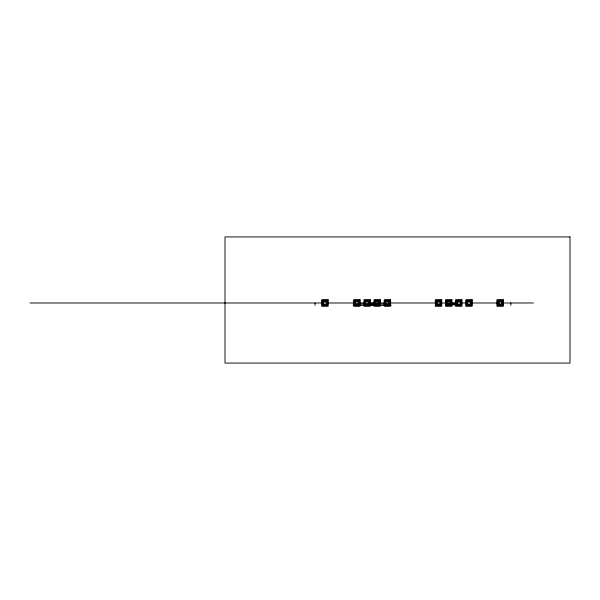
<?xml version="1.0" encoding="UTF-8"?>
<svg xmlns="http://www.w3.org/2000/svg" width="600" height="600" viewBox="0 0 600 600"><rect width="100%" height="100%" fill="white"/><g stroke="black" fill="none" stroke-linecap="round" stroke-linejoin="round"><path stroke-width="0.9" d="M30.045 302.985L533.4 302.985M370.103 303.218L377.993 303.218M447.923 303.218L455.805 303.218M354.36 304.05L368.407 304.05M379.642 304.05L389.94 304.05M378.968 304.2L369.127 304.2L369.127 302.985M446.94 304.2L456.787 304.2L456.787 302.985M355.425 304.478L356.918 304.478L356.918 305.212M368.423 304.478L379.673 304.478M446.235 304.478L457.493 304.478M353.077 305.325L391.222 305.325M369.862 305.7L364.433 305.7L364.433 300.27L369.862 300.27L369.862 302.985M374.438 305.7L379.875 305.7L379.875 300.27L374.438 300.27L374.438 302.985M451.478 305.7L446.04 305.7L446.04 300.27L451.478 300.27L451.478 302.985M456.053 305.7L461.482 305.7L461.482 300.27L456.053 300.27L456.053 302.985M510.87 302.985L510.87 305.325M499.463 302.985L499.463 305.325M470.49 302.985L470.49 305.325M457.493 302.985L457.493 304.897M457.065 302.985L457.065 304.897M456.87 304.882L456.87 301.087L460.665 301.087L460.665 304.882L446.235 304.897L446.235 302.985M450.653 304.882L450.653 301.087L446.857 301.087L446.857 304.882M446.662 302.985L446.662 304.897M437.033 302.985L437.033 305.325M388.875 302.985L388.875 305.325M379.673 302.985L379.673 304.897L365.25 304.882L365.25 301.087L369.045 301.087L369.045 304.882M379.252 302.985L379.252 304.897M379.05 304.882L379.05 301.087L375.263 301.087L375.263 304.882M368.85 302.985L368.85 304.897M368.423 302.985L368.423 304.897M355.425 302.985L355.425 305.325M326.445 302.985L326.445 305.325M315.045 302.985L315.045 305.325M501.885 301.8A2.138 2.138 0 0 1 501.885 304.17M500.408 305.093A2.138 2.138 0 0 1 499.8 305.093M498.308 304.14A2.138 2.138 0 0 1 498.308 301.83M499.65 300.9A2.138 2.138 0 0 1 500.558 300.9M501.885 301.447A2.348 2.348 0 0 1 501.885 304.522M501.082 305.115A2.348 2.348 0 0 1 499.132 305.115M498.338 304.522A2.348 2.348 0 0 1 498.338 301.447M498.982 300.923A2.348 2.348 0 0 1 501.232 300.923M326.663 301.702A2.13 2.13 0 0 1 326.663 304.26M325.252 305.093A2.13 2.13 0 0 1 324.653 305.093M323.123 304.08A2.13 2.13 0 0 1 323.123 301.89M324.502 300.9A2.13 2.13 0 0 1 325.403 300.9M326.722 301.447A2.348 2.348 0 0 1 326.722 304.522M325.928 305.115A2.348 2.348 0 0 1 323.978 305.115M323.077 304.388A2.348 2.348 0 0 1 323.077 301.575M323.827 300.923A2.348 2.348 0 0 1 326.077 300.923M357.225 305.093A2.13 2.13 0 0 1 356.618 305.093M354.923 303.728A2.13 2.13 0 0 1 354.923 302.235M356.468 300.9A2.13 2.13 0 0 1 357.375 300.9M359.115 302.16A2.348 2.348 0 0 1 359.115 303.803M357.892 305.115A2.348 2.348 0 0 1 355.942 305.115M354.862 304.11A2.348 2.348 0 0 1 354.862 301.86M355.793 300.923A2.348 2.348 0 0 1 358.043 300.923M359.07 301.597A2.558 2.558 0 0 1 359.07 304.365M358.305 305.138A2.558 2.558 0 0 1 355.538 305.138M354.87 304.515A2.558 2.558 0 0 1 358.455 300.938M368.715 303.84A1.785 1.785 0 0 1 365.745 304.087A1.785 1.785 0 0 1 366.683 301.26A1.785 1.785 0 0 1 368.918 303.24M367.447 305.093A2.13 2.13 0 0 1 366.84 305.093M365.108 303.6A2.13 2.13 0 0 1 365.108 302.362M366.69 300.9A2.13 2.13 0 0 1 367.597 300.9M369.278 302.01A2.348 2.348 0 0 1 369.465 303.315M368.123 305.115A2.348 2.348 0 0 1 366.173 305.115M365.085 304.11A2.348 2.348 0 0 1 365.085 301.86M366.022 300.923A2.348 2.348 0 0 1 368.272 300.923M369.3 301.597A2.558 2.558 0 0 1 369.683 303.345M368.528 305.138A2.558 2.558 0 0 1 365.76 305.138M365.1 304.515A2.558 2.558 0 0 1 368.678 300.938M389.092 301.702A2.138 2.138 0 0 1 389.092 304.26M387.683 305.093A2.138 2.138 0 0 1 387.075 305.093M385.507 304.005A2.138 2.138 0 0 1 385.507 301.957M386.925 300.9A2.138 2.138 0 0 1 387.832 300.9M389.16 301.447A2.348 2.348 0 0 1 389.16 304.522M388.357 305.115A2.348 2.348 0 0 1 386.408 305.115M385.507 304.388A2.348 2.348 0 0 1 385.507 301.575M386.257 300.923A2.348 2.348 0 0 1 388.507 300.923M375.39 303.24A1.785 1.785 0 0 1 377.153 301.2A1.785 1.785 0 0 1 378.923 303.24M378.12 304.485A1.785 1.785 0 0 1 376.192 304.485M378.862 301.702A2.138 2.138 0 0 1 379.267 303.293M377.46 305.093A2.138 2.138 0 0 1 376.853 305.093M375.045 303.3A2.138 2.138 0 0 1 375.278 301.957M376.702 300.9A2.138 2.138 0 0 1 377.61 300.9M378.93 301.447A2.348 2.348 0 0 1 379.478 303.315M378.127 305.115A2.348 2.348 0 0 1 376.178 305.115M374.835 303.315A2.348 2.348 0 0 1 375.278 301.575M376.028 300.923A2.348 2.348 0 0 1 378.278 300.923M374.625 303.345A2.558 2.558 0 0 1 377.7 300.48A2.558 2.558 0 0 1 379.305 304.365A2.558 2.558 0 0 1 375.105 304.515M470.7 301.702A2.138 2.138 0 0 1 470.7 304.26M469.298 305.093A2.138 2.138 0 0 1 468.69 305.093M467.123 304.005A2.138 2.138 0 0 1 467.123 301.957M468.54 300.9A2.138 2.138 0 0 1 469.447 300.9M467.873 300.923A2.348 2.348 0 0 1 470.655 304.642M469.972 305.115A2.348 2.348 0 0 1 468.022 305.115M467.115 304.388A2.348 2.348 0 0 1 467.115 301.575M460.478 301.702A2.138 2.138 0 0 1 460.478 304.26M459.067 305.093A2.138 2.138 0 0 1 458.46 305.093M456.653 303.3A2.138 2.138 0 0 1 456.893 301.957M458.31 300.9A2.138 2.138 0 0 1 459.217 300.9M460.537 301.447A2.348 2.348 0 0 1 460.537 304.522M459.743 305.115A2.348 2.348 0 0 1 457.793 305.115M456.442 303.315A2.348 2.348 0 0 1 456.885 301.575M457.643 300.923A2.348 2.348 0 0 1 459.893 300.923M456.232 303.345A2.558 2.558 0 0 1 459.308 300.48A2.558 2.558 0 0 1 460.92 304.365A2.558 2.558 0 0 1 456.72 304.515M438.832 305.093A2.13 2.13 0 0 1 438.225 305.093M436.485 303.6A2.13 2.13 0 0 1 436.485 302.362M438.075 300.9A2.13 2.13 0 0 1 438.982 300.9M440.73 302.16A2.348 2.348 0 0 1 440.73 303.803M439.507 305.115A2.348 2.348 0 0 1 437.558 305.115M436.47 304.11A2.348 2.348 0 0 1 436.47 301.86M437.408 300.923A2.348 2.348 0 0 1 439.658 300.923M440.685 301.597A2.558 2.558 0 0 1 440.685 304.365M439.912 305.138A2.558 2.558 0 0 1 437.145 305.138M436.478 304.515A2.558 2.558 0 0 1 440.062 300.938M446.993 303.24A1.785 1.785 0 0 1 448.755 301.2A1.785 1.785 0 0 1 450.525 303.24M449.722 304.485A1.785 1.785 0 0 1 447.795 304.485M449.062 305.093A2.13 2.13 0 0 1 448.455 305.093M446.707 303.585A2.13 2.13 0 0 1 446.707 302.385M448.305 300.9A2.13 2.13 0 0 1 449.213 300.9M450.893 302.01A2.348 2.348 0 0 1 451.08 303.315M449.73 305.115A2.348 2.348 0 0 1 447.78 305.115M446.7 304.11A2.348 2.348 0 0 1 446.7 301.86M447.63 300.923A2.348 2.348 0 0 1 449.88 300.923M450.908 301.597A2.558 2.558 0 0 1 451.29 303.345M450.143 305.138A2.558 2.558 0 0 1 447.375 305.138M446.707 304.515A2.558 2.558 0 0 1 450.293 300.938M570 236.925L225.015 236.925L225.015 363.075L570 363.075L570 236.925M328.147 299.79L321.757 299.79L321.757 306.18L328.147 306.18L328.147 299.79M360.112 299.79L353.722 299.79L353.722 306.18L360.112 306.18L360.112 299.79M370.343 299.79L363.952 299.79L363.952 306.18L370.343 306.18L370.343 299.79M380.347 299.79L373.965 299.79L373.965 306.18L380.347 306.18L380.347 299.79M390.577 299.79L384.188 299.79L384.188 306.18L390.577 306.18L390.577 299.79M441.72 299.79L435.338 299.79L435.338 306.18L441.72 306.18L441.72 299.79M451.95 299.79L445.567 299.79L445.567 306.18L451.95 306.18L451.95 299.79M461.963 299.79L455.572 299.79L455.572 306.18L461.963 306.18L461.963 299.79M472.185 299.79L465.803 299.79L465.803 306.18L472.185 306.18L472.185 299.79M503.303 299.79L496.912 299.79L496.912 306.18L503.303 306.18L503.303 299.79M327.668 300.27L322.237 300.27L322.237 305.7L327.668 305.7L327.668 300.27M359.632 300.27L354.202 300.27L354.202 305.7L359.632 305.7L359.632 300.27M390.097 300.27L384.668 300.27L384.668 305.7L390.097 305.7L390.097 300.27M441.248 300.27L435.81 300.27L435.81 305.7L441.248 305.7L441.248 300.27M471.713 300.27L466.275 300.27L466.275 305.7L471.713 305.7L471.713 300.27M502.822 300.27L497.393 300.27L497.393 305.7L502.822 305.7L502.822 300.27M327.18 300.75L322.725 300.75L322.725 305.212L327.18 305.212L327.18 300.75M359.145 300.75L354.69 300.75L354.69 305.212L359.145 305.212L359.145 300.75M369.375 300.75L364.92 300.75L364.92 305.212L369.375 305.212L369.375 300.75M379.388 300.75L374.925 300.75L374.925 305.212L379.388 305.212L379.388 300.75M389.61 300.75L385.155 300.75L385.155 305.212L389.61 305.212L389.61 300.75M440.76 300.75L436.298 300.75L436.298 305.212L440.76 305.212L440.76 300.75M450.99 300.75L446.528 300.75L446.528 305.212L450.99 305.212L450.99 300.75M460.995 300.75L456.54 300.75L456.54 305.212L460.995 305.212L460.995 300.75M471.225 300.75L466.763 300.75L466.763 305.212L471.225 305.212L471.225 300.75M502.335 300.75L497.88 300.75L497.88 305.212L502.335 305.212L502.335 300.75M326.85 301.087L323.055 301.087L323.055 304.882L326.85 304.882L326.85 301.087M358.815 301.087L355.02 301.087L355.02 304.882L358.815 304.882L358.815 301.087M389.28 301.087L385.485 301.087L385.485 304.882L389.28 304.882L389.28 301.087M440.423 301.087L436.635 301.087L436.635 304.882L440.423 304.882L440.423 301.087M470.895 301.087L467.1 301.087L467.1 304.882L470.895 304.882L470.895 301.087M502.005 301.087L498.21 301.087L498.21 304.882L502.005 304.882L502.005 301.087M499.215 304.53A1.785 1.785 0 0 0 501.893 302.985A1.785 1.785 0 0 0 499.215 301.44A1.785 1.785 0 0 0 499.215 304.53M498.825 305.197A2.558 2.558 0 0 0 502.665 302.985A2.558 2.558 0 0 0 498.825 300.765A2.558 2.558 0 0 0 498.825 305.197M324.06 304.53A1.785 1.785 0 0 0 326.737 302.985A1.785 1.785 0 0 0 324.06 301.44A1.785 1.785 0 0 0 324.06 304.53M323.67 305.197A2.558 2.558 0 0 0 327.51 302.985A2.558 2.558 0 0 0 323.67 300.765A2.558 2.558 0 0 0 323.67 305.197M356.025 304.53A1.785 1.785 0 0 0 358.702 302.985A1.785 1.785 0 0 0 356.025 301.44A1.785 1.785 0 0 0 356.025 304.53M386.49 304.53A1.785 1.785 0 0 0 389.168 302.985A1.785 1.785 0 0 0 386.49 301.44A1.785 1.785 0 0 0 386.49 304.53M386.107 305.197A2.558 2.558 0 0 0 389.94 302.985A2.558 2.558 0 0 0 386.107 300.765A2.558 2.558 0 0 0 386.107 305.197M468.105 304.53A1.785 1.785 0 0 0 470.783 302.985A1.785 1.785 0 0 0 468.105 301.44A1.785 1.785 0 0 0 468.105 304.53M467.715 305.197A2.558 2.558 0 0 0 471.555 302.985A2.558 2.558 0 0 0 467.715 300.765A2.558 2.558 0 0 0 467.715 305.197M457.875 304.53A1.785 1.785 0 0 0 460.553 302.985A1.785 1.785 0 0 0 457.875 301.44A1.785 1.785 0 0 0 457.875 304.53M437.64 304.53A1.785 1.785 0 0 0 440.317 302.985A1.785 1.785 0 0 0 437.64 301.44A1.785 1.785 0 0 0 437.64 304.53"/></g></svg>
